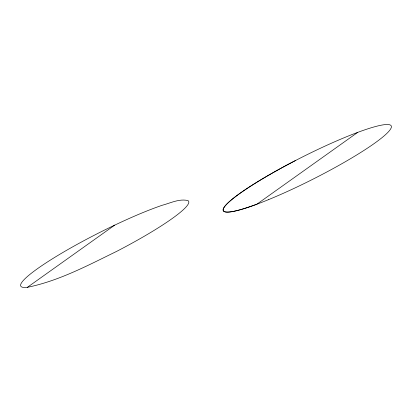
<?xml version="1.0" encoding="UTF-8"?>
<svg xmlns="http://www.w3.org/2000/svg" width="412" height="412" viewBox="0 0 412 412"><rect width="100%" height="100%" fill="white"/><g stroke="black" fill="none" stroke-linecap="round" stroke-linejoin="round"><path stroke-width="0.62" d="M27.377 287.329L114.711 225.132C130.207 217.819 145.925 210.893 162.127 205.289C170.434 203.111 179.277 198.476 187.97 200.587A94.049 12.278 -26.8 0 1 116.668 251.372C87.895 265.369 58.973 280.886 27.377 287.329A93.982 12.267 -26.8 0 1 20.729 285.995A94.075 12.278 -26.8 0 1 114.727 225.122M357.709 132.386L256.867 204.208A94.054 12.278 -26.8 0 1 225.786 205.191A94.054 12.278 -26.8 0 1 295.322 160.623M268.48 199.66A94.07 12.278 -26.8 0 0 391.323 126.134A94.07 12.278 -26.8 0 0 261.981 179.122A94.07 12.278 -26.8 0 0 268.48 199.66"/></g></svg>
